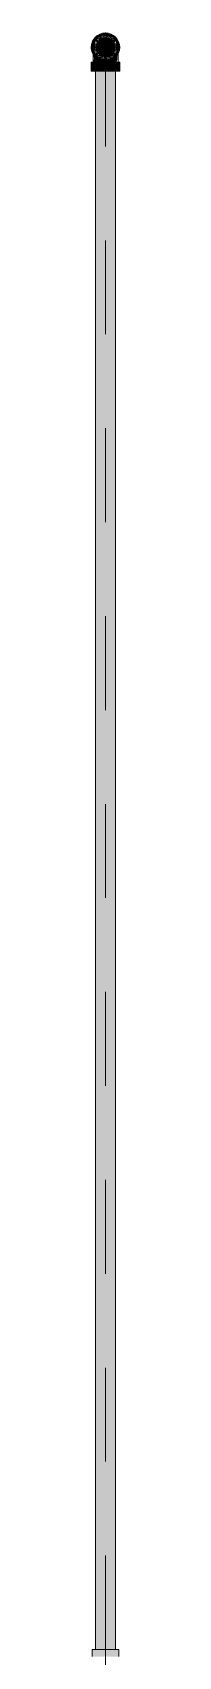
# Model space of a CAD drawing. Header units: millimetres. Extents: x -4000 to 187956, y -58990 to 162485.
# Drawn here: x 71725 to 71775, y 136731 to 139475 of the extents above; entities that cross this region are included whole.
import ezdxf

# ---------------------------------------------------------------- set-up
doc = ezdxf.new("R2010")
doc.units = ezdxf.units.MM
doc.linetypes.add('Dash 1_16_', pattern=[317.5, 158.75, -158.75])
for name, color, linetype, lineweight in [('F-SPRN', 3, 'Continuous', 9), ('P-PIPE', 3, 'Continuous', 9), ('P-PIPE-CNTR', 3, 'Continuous', 9)]:
    doc.layers.add(name, color=color, linetype=linetype, lineweight=lineweight)

# ---------------------------------------------------------------- blocks, each defined once
blk = doc.blocks.new('Sprinkler_Up - DN20-V94-FFS - TANG 1')
at = {"layer": 'F-SPRN', "transparency": 33554534}
for points in [[(-22.2, 0), (-3.9, 0.7), (-1.7, 2.9), (-1.2, 3.5), (-0.6, 4), (0.6, 4), (1.2, 3.5), (1.7, 2.9), (4.6, 0), (22.2, 0), (18, 13.1), (6.9, 21.2), (-6.9, 21.2), (-18, 13.1), (-20.5, 5.2)], [(0, -21.2), (6.9, -21.2), (18, -13.1), (22.2, 0), (3.9, -0.7), (1.7, -2.9), (1.2, -3.5), (0.6, -4), (-0.6, -4), (-1.2, -3.5), (-1.7, -2.9), (-4.6, 0), (-22.2, 0), (-18, -13.1), (-6.9, -21.2)], [(0, -16.7), (4.3, -16.1), (11.8, -11.8), (16.1, -4.3), (15, 6.3), (11.8, 11.8), (8.3, 14.4), (0, 16.7), (-4.3, 16.1), (-11.8, 11.8), (-16.1, 4.3), (-16.1, -4.3), (-11.8, -11.8), (-8.3, -14.4)], [(0, -15.6), (7.8, -13.5), (13.5, -7.8), (15.1, -4), (14.1, 6.3), (13.5, 7.8), (7.8, 13.5), (0, 15.6), (-7.8, 13.5), (-11, 11), (-15.1, 4), (-15.1, -4), (-11, -11), (-7.8, -13.5)], [(-10.9, -5.5), (-10.9, 5.4), (-14.5, 5.4), (-14.5, -5.5)], [(-7.7, -5.5), (-7.7, 5.4), (-10.9, 5.4), (-10.9, -5.5)], [(0, -5.5), (0, 5.4), (-7.7, 5.4), (-7.7, -5.5)], [(0, 0), (5.7, 0), (2.9, 4.9), (-2.9, 4.9), (-5.7, 0)], [(2.9, -4.9), (5.7, 0), (-5.7, 0), (-2.9, -4.9)], [(-4.6, 0), (4.6, 0), (0, 4.6)], [(0, -4.6), (4.6, 0), (-4.6, 0)], [(0, -2.6), (1.3, 0), (-1.8, 0)], [(-1.3, 0), (1.8, 0), (0, 2.6)], [(7.7, -5.5), (7.7, 5.4), (0, 5.4), (0, -5.5)], [(10.9, -5.5), (10.9, 5.4), (7.7, 5.4), (7.7, -5.5)], [(14.5, -5.5), (14.5, 5.4), (10.9, 5.4), (10.9, -5.5)]]:
    blk.add_hatch(color=1, dxfattribs=at).paths.add_polyline_path(points)
at = {"layer": 'F-SPRN', "color": 1}
for p, q in [((-11.5, 5.4), (-14.5, 5.4)), ((-14.5, 5.4), (-11.3, 5.4)), ((-14.5, 5.4), (-14.5, 3.7)), ((-14.5, 3.3), (-14.5, 0)), ((-11.5, 5.4), (-11.5, 4)), ((-10.9, 1.9), (-10.9, 3.6)), ((-10.8, 5.4), (-8, 5.4)), ((-8.1, 5.4), (-10.8, 5.4)), ((-8.1, 5.4), (-8.1, 2.8)), ((-8.1, 2.5), (-8.1, 0.7)), ((-7.7, 4.8), (-7.7, 2.7)), ((-7.7, 4.8), (-7.7, 2.7)), ((-7.7, 2.1), (-7.7, 0.5)), ((-7.7, 2.1), (-7.7, 0.5)), ((-6.7, 5.4), (-4.7, 5.4)), ((-5.8, 3.8), (-5.8, 2.2)), ((-2.1, 0), (-2.1, 0)), ((-2.1, 0), (-2.1, -0.1)), ((-0.5, 2), (-0.6, 2)), ((-0.6, 2), (-0.6, 2)), ((0, 2.1), (-0.1, 2.1)), ((2.1, 0), (2.1, 0.1)), ((2.1, 0), (2.1, 0)), ((4.7, 5.4), (6.5, 5.4)), ((7.7, 5.4), (10.8, 5.4)), ((7.7, 5.2), (7.7, 2.7)), ((7.7, 5.2), (7.7, 2.7)), ((7.7, 2.3), (7.7, 0.5)), ((7.7, 2.3), (7.7, 0.5)), ((10.8, 5.4), (8.1, 5.4)), ((8.1, 5.4), (8.1, 2.8)), ((8.1, 2.5), (8.1, 0.4)), ((10.9, 5.4), (14.5, 5.4)), ((10.9, 3.6), (10.9, 0.2)), ((14.5, 5.4), (11.5, 5.4)), ((11.5, 5.4), (11.5, 4)), ((11.5, 3), (11.5, 0.2)), ((14.5, 5.4), (14.5, -5.5)), ((-14.5, -1.3), (-14.5, -3.7)), ((-11.1, -5.5), (-14.5, -5.5)), ((-14.5, -5.5), (-11.5, -5.5)), ((-10.9, -2.6), (-10.9, -1.3)), ((-10.8, -5.5), (-8.1, -5.5)), ((-7.8, -5.5), (-10.8, -5.5)), ((-8.1, -4.2), (-8.1, -5.5)), ((-7.7, -2.7), (-7.7, -4)), ((-7.7, -2.7), (-7.7, -4)), ((-7, -5.5), (-5.8, -5.5)), ((-4.8, -5.5), (-7, -5.5)), ((-5.8, -2.3), (-5.8, -3.8)), ((0, -2.1), (0.1, -2.1)), ((7, -5.5), (4.8, -5.5)), ((5.8, -2.2), (5.8, -3.8)), ((5.8, -5.5), (7, -5.5)), ((7.7, -0.5), (7.7, -2.3)), ((7.7, -0.5), (7.7, -2.3)), ((7.7, -2.7), (7.7, -5.4)), ((7.7, -2.7), (7.7, -5.4)), ((10.8, -5.5), (7.7, -5.5)), ((8.1, -0.4), (8.1, -2.5)), ((8.1, -2.8), (8.1, -5.5)), ((8.1, -5.5), (10.8, -5.5)), ((10.9, -0.2), (10.9, -3.6)), ((14.5, -5.5), (10.9, -5.5)), ((11.5, -0.2), (11.5, -3)), ((11.5, -4), (11.5, -5.5)), ((11.5, -5.5), (14.5, -5.5))]:
    blk.add_line(p, q, dxfattribs=at)
at = {"layer": 'F-SPRN', "color": 1, "flags": 128}
for points in [[(-0.6, 2), (-0.7, 2), (-0.8, 1.9), (-0.9, 1.9), (-0.9, 1.9), (-1, 1.8), (-1.1, 1.8), (-1.2, 1.7), (-1.2, 1.7), (-1.3, 1.6), (-1.4, 1.6), (-1.4, 1.5), (-1.5, 1.5), (-1.5, 1.4), (-1.6, 1.3), (-1.6, 1.3), (-1.7, 1.2), (-1.7, 1.1), (-1.8, 1.1), (-1.8, 1), (-1.9, 0.9), (-1.9, 0.8), (-1.9, 0.8), (-2, 0.7), (-2, 0.6), (-2, 0.5), (-2, 0.5), (-2, 0.4), (-2.1, 0.3), (-2.1, 0.2), (-2.1, 0.1), (-2.1, 0)], [(-0.1, 2.1), (-0.1, 2.1), (-0.2, 2.1), (-0.3, 2.1), (-0.4, 2), (-0.5, 2)], [(2.1, 0.1), (2.1, 0.2), (2.1, 0.2), (2.1, 0.3), (2, 0.4), (2, 0.5), (2, 0.6), (2, 0.7), (1.9, 0.7), (1.9, 0.8), (1.9, 0.9), (1.8, 1), (1.8, 1), (1.8, 1.1), (1.7, 1.2), (1.7, 1.2), (1.6, 1.3), (1.6, 1.4), (1.5, 1.4), (1.4, 1.5), (1.4, 1.5), (1.3, 1.6), (1.3, 1.7), (1.2, 1.7), (1.1, 1.7), (1.1, 1.8), (1, 1.8), (0.9, 1.9), (0.8, 1.9), (0.8, 1.9), (0.7, 2), (0.6, 2), (0.5, 2), (0.4, 2), (0.4, 2), (0.3, 2.1), (0.2, 2.1), (0.1, 2.1), (0, 2.1)], [(-2.1, -0.1), (-2.1, -0.2), (-2.1, -0.2), (-2.1, -0.3)], [(-2.1, -0.3), (-2, -0.4), (-2, -0.5), (-2, -0.6), (-2, -0.7), (-1.9, -0.7), (-1.9, -0.8), (-1.9, -0.9), (-1.8, -1), (-1.8, -1), (-1.8, -1.1), (-1.7, -1.2), (-1.7, -1.2), (-1.6, -1.3), (-1.6, -1.4), (-1.5, -1.4), (-1.4, -1.5), (-1.4, -1.5), (-1.3, -1.6), (-1.3, -1.7), (-1.2, -1.7), (-1.1, -1.7), (-1.1, -1.8), (-1, -1.8), (-0.9, -1.9), (-0.8, -1.9), (-0.8, -1.9), (-0.7, -2), (-0.6, -2), (-0.5, -2), (-0.4, -2), (-0.4, -2), (-0.3, -2.1), (-0.2, -2.1), (-0.1, -2.1), (0, -2.1)], [(0.1, -2.1), (0.1, -2.1), (0.2, -2.1), (0.3, -2.1), (0.4, -2), (0.5, -2), (0.6, -2), (0.6, -2), (0.7, -2), (0.8, -1.9), (0.9, -1.9), (0.9, -1.9), (1, -1.8), (1.1, -1.8), (1.2, -1.7), (1.2, -1.7), (1.3, -1.6), (1.4, -1.6), (1.4, -1.5), (1.5, -1.5), (1.5, -1.4), (1.6, -1.3), (1.6, -1.3), (1.7, -1.2), (1.7, -1.1), (1.8, -1.1), (1.8, -1), (1.9, -0.9), (1.9, -0.8), (1.9, -0.8), (2, -0.7), (2, -0.6), (2, -0.5), (2, -0.5), (2, -0.4), (2.1, -0.3), (2.1, -0.2), (2.1, -0.1), (2.1, 0)]]:
    blk.add_lwpolyline(points, dxfattribs=at)
at = {"layer": 'F-SPRN', "color": 1}
for radius, start, end in [(22.2, 360, 180), (21.9, 165.6773, 179.2615), (21.9, 144.7698, 162.401), (21.9, 126.6942, 143.2701), (16.7, 167.6802, 180), (16.7, 167.6802, 180), (16.7, 157.6142, 164.9693), (16.7, 157.6142, 164.9693), (15.6, 166.4265, 180), (15.6, 166.4265, 180), (15.6, 156.3845, 165), (15.6, 156.3845, 165), (16.7, 136.7213, 149.931), (16.7, 136.7213, 149.931), (15.6, 150.9409, 156.0102), (15.6, 150.9409, 156.0102), (15.6, 138.4214, 150), (15.6, 138.4214, 150), (21.9, 108.2621, 125.7507), (16.7, 121.4181, 130.5751), (16.7, 121.4181, 130.5751), (15.6, 120.5262, 133.2078), (15.6, 120.5262, 133.2078), (16.7, 106.5995, 120), (16.7, 106.5995, 120), (15.6, 114.4363, 119.9813), (15.6, 114.4363, 119.9813), (21.9, 99.348, 107.901), (4.63, 155.7832, 180), (4.63, 155.7832, 180), (16.7, 96.4143, 105), (16.7, 96.4143, 105), (4.63, 109.0192, 138.2703), (4.63, 109.0192, 138.2703), (21.9, 90.145, 98.8503), (15.6, 95.5762, 100.6843), (15.6, 95.5762, 100.6843), (2.56, 109.0192, 168.8278), (2.56, 109.0192, 168.8278), (2.04, 109.0192, 180), (16.7, 83.0684, 90), (16.7, 83.0684, 90), (4.63, 17.9592, 90), (4.63, 17.9592, 90), (3.81, 57.0577, 90), (2.56, 14.5599, 90), (2.56, 14.5599, 90), (2.04, 10.4703, 90), (21.9, 72.5583, 89.4624), (15.6, 75.573, 80.5892), (15.6, 75.573, 80.5892), (3.81, 16.1605, 43.8358), (15.6, 67.5614, 74.5481), (15.6, 67.5614, 74.5481), (16.7, 60, 75), (16.7, 60, 75), (15.6, 60.0187, 65.5637), (15.6, 60.0187, 65.5637), (21.9, 54.2493, 71.7379), (15.6, 46.7922, 60), (15.6, 46.7922, 60), (16.7, 49.4249, 58.5819), (16.7, 49.4249, 58.5819), (15.6, 30, 41.5786), (15.6, 30, 41.5786), (16.7, 30, 43.2787), (16.7, 30, 43.2787), (21.9, 36.7299, 53.3058), (15.6, 23.9898, 29.5646), (15.6, 23.9898, 29.5646), (15.6, 15, 23.6155), (15.6, 15, 23.6155), (15.6, 360, 13.6618), (15.6, 0, 13.6618), (16.7, 15, 22.3858), (16.7, 15, 22.3858), (16.7, 360, 12.3198), (16.7, 0, 12.3198), (21.9, 17.599, 35.2302), (21.9, 0.7385, 14.3227), (22.2, 180, 360), (21.9, 180.7385, 194.3227), (21.9, 195.1849, 215.2302), (21.9, 216.7299, 233.3058), (16.7, 180, 192.3198), (16.7, 180, 192.3198), (16.7, 195.0307, 204.6121), (16.7, 195.0307, 204.6121), (15.6, 181.9082, 193.6618), (15.6, 181.9082, 193.6618), (15.6, 197.3339, 209.5646), (15.6, 197.3339, 209.5646), (16.7, 210.069, 223.2787), (16.7, 210.069, 223.2787), (15.6, 212.5472, 221.5786), (15.6, 212.5472, 221.5786), (21.9, 234.2493, 251.7379), (16.7, 229.4249, 238.5819), (16.7, 229.4249, 238.5819), (15.6, 233.795, 240), (15.6, 233.795, 240), (16.7, 240, 255), (16.7, 240, 255), (15.6, 240.0187, 254.5481), (15.6, 240.0187, 254.5481), (21.9, 252.5583, 269.4624), (4.63, 197.9592, 0), (4.63, 197.9592, 360), (15.6, 255, 267.64), (15.6, 255, 267.64), (3.81, 196.1605, 360), (2.56, 191.1677, 0), (2.56, 191.1677, 360), (2.04, 190.4703, 0), (16.7, 263.0684, 270), (16.7, 263.0684, 270), (21.9, 270.145, 278.8503), (15.6, 275.5762, 280.6843), (15.6, 275.5762, 280.6843), (16.7, 276.4143, 285), (16.7, 276.4143, 285), (21.9, 279.348, 287.901), (16.7, 286.5995, 300), (16.7, 286.5995, 300), (15.6, 294.4363, 299.9813), (15.6, 294.4363, 299.9813), (21.9, 288.2621, 305.7507), (15.6, 300, 313.2078), (15.6, 300, 313.2078), (16.7, 301.4181, 310.5751), (16.7, 301.4181, 310.5751), (15.6, 318.4214, 330), (15.6, 318.4214, 330), (16.7, 316.7213, 330), (16.7, 316.7213, 330), (21.9, 306.6942, 323.2701), (15.6, 330.4354, 345), (15.6, 330.4354, 336.3845), (15.6, 339.6139, 345), (15.6, 346.3382, 360), (15.6, 346.3382, 360), (16.7, 335.3879, 345), (16.7, 335.3879, 345), (16.7, 347.6802, 360), (16.7, 347.6802, 360), (21.9, 324.7698, 344.8151), (21.9, 345.6773, 359.2615)]:
    blk.add_arc((0, 0), radius, start, end, dxfattribs=at)
blk = doc.blocks.new('Steel_Elbow_Threaded_HoaPhat - Standard-V108-FFS - TANG 1')
at = {"layer": 'P-PIPE', "lineweight": 13, "transparency": 33554534}
for points in [[(71750, 139426), (71756.2, 139426.8), (71762.1, 139429.2), (71767.1, 139433), (71770.9, 139438), (71773.3, 139443.8), (71774.1, 139450.1), (71773.3, 139456.4), (71770.9, 139462.1), (71767.1, 139467.1), (71762.1, 139471), (71756.2, 139473.4), (71750, 139474.2), (71743.8, 139473.4), (71737.9, 139471), (71733, 139467.1), (71729.1, 139462.1), (71726.7, 139456.3), (71725.9, 139450.1), (71726.7, 139443.8), (71729.1, 139438), (71733, 139433), (71737.9, 139429.2), (71743.8, 139426.8)], [(71733, 139409.5), (71750, 139409.5), (71750, 139424.7), (71725.9, 139424.7), (71726.7, 139409.5), (71729.1, 139409.5)], [(71774.1, 139409.5), (71773.3, 139424.7), (71750, 139424.7), (71750, 139409.5), (71773.3, 139409.5)]]:
    blk.add_hatch(color=1, dxfattribs=at).paths.add_polyline_path(points)
h = blk.add_hatch(color=1, dxfattribs=at)
h.paths.add_polyline_path([(71733.1, 139434.9), (71730.5, 139439.5), (71731.4, 139435.6)])
h.paths.add_polyline_path([(71730.4, 139424.7), (71750, 139424.7), (71750, 139428.9), (71742.8, 139430.2), (71744.1, 139428.3), (71736.6, 139433), (71732.6, 139437.1), (71733.8, 139431.9), (71731.4, 139435.6), (71729.1, 139441.6), (71729.4, 139433), (71730.5, 139433.3), (71730.6, 139429.2), (71729.3, 139428.9)])
h = blk.add_hatch(color=1, dxfattribs=at)
h.paths.add_polyline_path([(71757.2, 139430.2), (71759.7, 139430.2), (71755.9, 139428.3)])
h.paths.add_polyline_path([(71768.3, 139424.7), (71769.7, 139428.5), (71769.9, 139435.9), (71770.2, 139440), (71768.8, 139439.5), (71762.8, 139432.6), (71757.2, 139430.2), (71750, 139428.9), (71750, 139424.7), (71766, 139424.7)])
h.paths.add_polyline_path([(71765.7, 139433.4), (71766.1, 139435.6), (71768.2, 139436.4)])
at = {"layer": 'P-PIPE', "color": 20, "lineweight": 13}
for p, q in [((71734.7, 139464.7), (71735.3, 139465.3)), ((71736.5, 139466.4), (71737.2, 139466.9)), ((71737.2, 139466.9), (71737.9, 139467.4)), ((71739.3, 139468.3), (71740, 139468.7)), ((71741.6, 139469.5), (71742.3, 139469.8)), ((71742.3, 139469.8), (71743.1, 139470.1)), ((71749.8, 139471.2), (71750, 139471.2)), ((71752.5, 139471.1), (71753.4, 139471)), ((71761.2, 139468), (71761.9, 139467.5)), ((71764.6, 139465.4), (71765.2, 139464.8)), ((71728.9, 139450.1), (71728.9, 139450.1)), ((71728.9, 139445.5), (71728.9, 139446.1)), ((71728.9, 139444.9), (71728.9, 139445.5)), ((71728.9, 139442.9), (71728.9, 139443.6)), ((71728.9, 139442.2), (71728.9, 139442.9)), ((71728.9, 139439), (71728.9, 139439.8)), ((71728.9, 139438.2), (71728.9, 139439)), ((71729, 139452.6), (71729.1, 139453.5)), ((71729.5, 139455.1), (71729.7, 139455.9)), ((71733, 139462.7), (71733.6, 139463.4)), ((71766.3, 139463.6), (71766.8, 139462.9)), ((71766.8, 139462.9), (71767.3, 139462.2)), ((71767.3, 139462.2), (71767.8, 139461.5)), ((71767.8, 139461.5), (71768.2, 139460.8)), ((71768.2, 139460.8), (71768.7, 139460.1)), ((71768.7, 139460.1), (71769, 139459.3)), ((71769, 139459.3), (71769.4, 139458.5)), ((71770.3, 139456.2), (71770.5, 139455.3)), ((71770.8, 139453.7), (71771, 139452.8)), ((71771.1, 139451.2), (71771.2, 139450.3)), ((71771.2, 139450.3), (71771.2, 139450.1)), ((71771.2, 139450.1), (71771.2, 139450.1)), ((71771.2, 139445.1), (71771.2, 139444.4)), ((71771.2, 139444.4), (71771.2, 139443.8)), ((71771.2, 139443.8), (71771.2, 139443.1)), ((71771.2, 139439.2), (71771.2, 139438.4)), ((71725.9, 139424.7), (71725.9, 139409.5)), ((71730.3, 139424.7), (71725.9, 139424.7)), ((71750, 139424.7), (71725.9, 139424.7)), ((71728.9, 139424.7), (71742.8, 139424.7)), ((71730.1, 139424.7), (71731.7, 139424.7)), ((71733, 139424.7), (71730.3, 139424.7)), ((71731.7, 139424.7), (71732.8, 139424.7)), ((71733.8, 139424.7), (71736.4, 139424.7)), ((71742.7, 139424.7), (71734, 139424.7)), ((71736.4, 139424.7), (71742.8, 139424.7)), ((71743.7, 139424.7), (71750, 139424.7)), ((71743.7, 139424.7), (71750, 139424.7)), ((71750, 139424.7), (71743.8, 139424.7)), ((71756.2, 139424.7), (71750, 139424.7)), ((71774.1, 139424.7), (71750, 139424.7)), ((71750, 139424.7), (71756.3, 139424.7)), ((71750, 139424.7), (71756.3, 139424.7)), ((71757.2, 139424.7), (71763.6, 139424.7)), ((71757.2, 139424.7), (71771.2, 139424.7)), ((71766, 139424.7), (71757.3, 139424.7)), ((71763.6, 139424.7), (71766.2, 139424.7)), ((71768.5, 139424.7), (71767.1, 139424.7)), ((71767.2, 139424.7), (71768.3, 139424.7)), ((71774.1, 139424.7), (71768.5, 139424.7)), ((71774.1, 139409.5), (71774.1, 139424.7)), ((71725.9, 139409.5), (71733, 139409.5)), ((71725.9, 139409.5), (71750, 139409.5)), ((71733.8, 139409.5), (71737.9, 139409.5)), ((71738.2, 139409.5), (71750, 139409.5)), ((71750, 139409.5), (71761.8, 139409.5)), ((71750, 139409.5), (71774.1, 139409.5)), ((71762.1, 139409.5), (71766.2, 139409.5)), ((71767.1, 139409.5), (71774.1, 139409.5))]:
    blk.add_line(p, q, dxfattribs=at)
at = {"layer": 'P-PIPE', "color": 20, "lineweight": 13, "flags": 128}
for points in [[(71735.3, 139465.3), (71735.9, 139465.8), (71736.5, 139466.4)], [(71737.9, 139467.4), (71738.6, 139467.9), (71739.3, 139468.3)], [(71740, 139468.7), (71740.8, 139469.1), (71741.6, 139469.5)], [(71743.1, 139470.1), (71743.9, 139470.3), (71744.8, 139470.6)], [(71744.8, 139470.6), (71745.6, 139470.8), (71746.4, 139470.9)], [(71746.4, 139470.9), (71747.2, 139471.1), (71748.1, 139471.1)], [(71748.1, 139471.1), (71748.9, 139471.2), (71749.8, 139471.2)], [(71750, 139471.2), (71750.8, 139471.2), (71751.7, 139471.2), (71752.5, 139471.1)], [(71753.4, 139471), (71754.2, 139470.8), (71755, 139470.6)], [(71755, 139470.6), (71755.8, 139470.4), (71756.7, 139470.2)], [(71756.7, 139470.2), (71757.5, 139469.9), (71758.2, 139469.6), (71759, 139469.2), (71759.8, 139468.8)], [(71759.8, 139468.8), (71760.5, 139468.4), (71761.2, 139468)], [(71761.9, 139467.5), (71762.6, 139467.1), (71763.3, 139466.5)], [(71763.3, 139466.5), (71763.9, 139466), (71764.6, 139465.4)], [(71765.2, 139464.8), (71765.8, 139464.2), (71766.3, 139463.6)], [(71728.9, 139450.1), (71728.9, 139450.9), (71728.9, 139451.8), (71729, 139452.6)], [(71728.9, 139449.7), (71728.9, 139449.9), (71728.9, 139450), (71728.9, 139450.1)], [(71728.9, 139449.3), (71728.9, 139449.5), (71728.9, 139449.7)], [(71728.9, 139448.4), (71728.9, 139448.7), (71728.9, 139449), (71728.9, 139449.3)], [(71728.9, 139447.5), (71728.9, 139448), (71728.9, 139448.4)], [(71728.9, 139446.1), (71728.9, 139446.6), (71728.9, 139447.1), (71728.9, 139447.5)], [(71728.9, 139443.6), (71728.9, 139444.3), (71728.9, 139444.9)], [(71728.9, 139439.8), (71728.9, 139440.6), (71728.9, 139441.4), (71728.9, 139442.2)], [(71728.9, 139424.7), (71728.9, 139425.7), (71728.9, 139426.7), (71728.9, 139427.7), (71728.9, 139428.7), (71728.9, 139429.7), (71728.9, 139430.7), (71728.9, 139431.7), (71728.9, 139432.7), (71728.9, 139433.6), (71728.9, 139434.6), (71728.9, 139435.5), (71728.9, 139436.4), (71728.9, 139437.3), (71728.9, 139438.2)], [(71729.1, 139453.5), (71729.3, 139454.3), (71729.5, 139455.1)], [(71729.7, 139455.9), (71729.9, 139456.7), (71730.2, 139457.5), (71730.5, 139458.3), (71730.9, 139459.1), (71731.2, 139459.9)], [(71731.2, 139459.9), (71731.6, 139460.6), (71732.1, 139461.3)], [(71732.1, 139461.3), (71732.5, 139462), (71733, 139462.7)], [(71733.6, 139463.4), (71734.1, 139464), (71734.7, 139464.7)], [(71769.4, 139458.5), (71769.7, 139457.8), (71770, 139457), (71770.3, 139456.2)], [(71770.5, 139455.3), (71770.7, 139454.5), (71770.8, 139453.7)], [(71771, 139452.8), (71771.1, 139452), (71771.1, 139451.2)], [(71771.2, 139450.1), (71771.2, 139450), (71771.2, 139449.9), (71771.2, 139449.8), (71771.2, 139449.6)], [(71771.2, 139449.6), (71771.2, 139449.4), (71771.2, 139449.1)], [(71771.2, 139449.1), (71771.2, 139448.8), (71771.2, 139448.5), (71771.2, 139448.1)], [(71771.2, 139448.1), (71771.2, 139447.7), (71771.2, 139447.2)], [(71771.2, 139447.2), (71771.2, 139446.7), (71771.2, 139446.2)], [(71771.2, 139446.2), (71771.2, 139445.6), (71771.2, 139445.1)], [(71771.2, 139443.1), (71771.2, 139442.4), (71771.2, 139441.6), (71771.2, 139440.9), (71771.2, 139440.1), (71771.2, 139439.2)], [(71771.2, 139438.4), (71771.2, 139437.5), (71771.2, 139436.6), (71771.2, 139435.7), (71771.2, 139434.8), (71771.2, 139433.9), (71771.2, 139432.9), (71771.2, 139432), (71771.2, 139431), (71771.2, 139430), (71771.2, 139429), (71771.2, 139428), (71771.2, 139427), (71771.2, 139426), (71771.2, 139424.9), (71771.2, 139424.7)]]:
    blk.add_lwpolyline(points, dxfattribs=at)
at = {"layer": 'P-PIPE', "color": 20, "lineweight": 13}
for radius, start, end in [(24.1, 90, 270), (24.1, 90, 164.8633), (21.1, 130, 141.5729), (21.1, 112.9314, 123.6981), (21.1, 99.9303, 104.963), (21.1, 91.1041, 98.9613), (24.1, 270, 90), (24.1, 270, 90), (21.1, 75.037, 90), (21.1, 54.2198, 67.6765), (21.1, 38.4271, 50), (24.1, 165, 270), (24.1, 164.8633, 165), (21.1, 172.2328, 178.0289), (21.1, 181.9562, 187.2796), (21.1, 165.7343, 170), (21.1, 195.0335, 203.6422), (21.1, 154.6252, 162.3991), (21.1, 205.3678, 209.9924), (21.1, 150.0026, 154.1966), (21.1, 213.7408, 218.4146), (21.1, 321.5854, 326.2592), (21.1, 25.3748, 29.9974), (21.1, 330.0076, 334.6322), (21.1, 17.6009, 24.7351), (21.1, 336.3578, 344.9665), (21.1, 10, 14.2657), (21.1, 345.7465, 350), (21.1, 1.9711, 7.7672), (21.1, 352.7204, 358.0438), (21.1, 218.9512, 230), (21.1, 234.1976, 239.9895), (21.1, 240.7988, 247.0623), (21.1, 255.0343, 270), (21.1, 270, 275.2662), (21.1, 279.9464, 284.9657), (21.1, 292.3295, 305.8024), (21.1, 310, 321.0488)]:
    blk.add_arc((71750, 139450.1), radius, start, end, dxfattribs=at)
blk = doc.blocks.new('Steel_Transition_Threaded_HoaPhat - Standard-V109-FFS - TANG 1')
at = {"layer": 'P-PIPE', "lineweight": 13, "transparency": 33554534}
h = blk.add_hatch(color=1, dxfattribs=at)
h.paths.add_polyline_path([(71750, 139427.6), (71755.8, 139428.4), (71761.3, 139430.6), (71765.9, 139434.2), (71769.5, 139438.8), (71771.7, 139444.3), (71772.5, 139450.1), (71771.5, 139456.4), (71769.5, 139461.3), (71765.9, 139466), (71761.3, 139469.6), (71755.8, 139471.8), (71750, 139472.6), (71744.2, 139471.8), (71738.8, 139469.6), (71734.1, 139466), (71730.5, 139461.3), (71728.3, 139455.9), (71727.5, 139450.1), (71728.3, 139444.3), (71730.5, 139438.8), (71734.1, 139434.2), (71738.8, 139430.6), (71744.2, 139428.4)])
h.paths.add_polyline_path([(71750, 139430), (71744.8, 139430.7), (71740, 139432.7), (71735.8, 139435.9), (71732.6, 139440), (71730.6, 139444.9), (71729.9, 139450.1), (71731, 139456.4), (71732.6, 139460.1), (71735.8, 139464.3), (71740, 139467.5), (71744.8, 139469.5), (71750, 139470.2), (71755.2, 139469.5), (71760.1, 139467.5), (71764.2, 139464.3), (71769, 139456.4), (71769.4, 139455.3), (71770.1, 139450.1), (71769.4, 139444.9), (71767.4, 139440), (71764.2, 139435.9), (71760.1, 139432.7), (71755.2, 139430.7)])
for points in [[(71750, 139430), (71750, 139433.7), (71741.8, 139435.9), (71735.8, 139441.9), (71733.6, 139450.1), (71735.8, 139458.3), (71741.8, 139464.3), (71750, 139466.5), (71750, 139470.2), (71744.8, 139469.5), (71740, 139467.5), (71735.8, 139464.3), (71731, 139456.4), (71730.6, 139455.3), (71729.9, 139450.1), (71730.6, 139444.9), (71732.6, 139440), (71735.8, 139435.9), (71740, 139432.7), (71744.8, 139430.7)], [(71750, 139431.6), (71754.8, 139432.2), (71759.3, 139434.1), (71763.1, 139437), (71766, 139440.8), (71767.9, 139445.3), (71768.5, 139450.1), (71767.2, 139456.4), (71766, 139459.3), (71763.1, 139463.2), (71759.3, 139466.1), (71754.8, 139468), (71750, 139468.6), (71745.2, 139468), (71740.8, 139466.1), (71736.9, 139463.2), (71732.8, 139456.4), (71732.1, 139454.9), (71731.5, 139450.1), (71732.1, 139445.3), (71734, 139440.8), (71736.9, 139437), (71740.8, 139434.1), (71745.2, 139432.2)], [(71750, 139430), (71755.2, 139430.7), (71760.1, 139432.7), (71764.2, 139435.9), (71767.4, 139440), (71769.4, 139444.9), (71770.1, 139450.1), (71769, 139456.4), (71767.4, 139460.1), (71764.2, 139464.3), (71760.1, 139467.5), (71755.2, 139469.5), (71750, 139470.2), (71750, 139466.5), (71758.2, 139464.3), (71764.2, 139458.3), (71766.4, 139450.1), (71764.2, 139441.9), (71758.2, 139435.9), (71750, 139433.7)]]:
    blk.add_hatch(color=1, dxfattribs=at).paths.add_polyline_path(points)
at = {"layer": 'P-PIPE', "color": 20, "lineweight": 13}
for radius, start, end in [(22.5, 90, 255), (22.5, 90, 270), (20.1, 128.8856, 148.1553), (18.5, 123.4976, 133.2041), (18.5, 123.4976, 133.2041), (20.1, 109.6859, 125.0043), (18.5, 106.819, 120), (18.5, 106.819, 120), (16.4, 115.1607, 120), (16.4, 107.4657, 111.9681), (20.1, 100.9975, 105), (18.5, 91.4353, 103.2046), (18.5, 91.4353, 103.2046), (16.4, 96.2132, 104.6042), (20.1, 90.5246, 98.5089), (22.5, 270, 90), (22.5, 270, 90), (18.5, 78.0986, 90), (18.5, 78.0986, 90), (20.1, 75.0607, 87.9279), (18.5, 60, 75), (18.5, 60, 75), (16.4, 66.9681, 72.9388), (20.1, 54.9957, 75), (18.5, 46.7959, 56.5024), (18.5, 46.7959, 56.5024), (20.1, 31.8447, 51.1144), (20.1, 166.0499, 193.9501), (20.1, 161.6229, 165), (20.1, 197.2551, 210), (20.1, 150, 161.6229), (18.5, 166.5939, 193.4061), (18.5, 166.5939, 193.4061), (18.5, 159.9387, 165), (18.5, 159.9387, 165), (18.5, 195, 202.3768), (18.5, 195, 202.3768), (20.1, 211.8447, 231.1144), (16.4, 168.5467, 178.9063), (16.4, 184.8393, 191.4533), (18.5, 136.4297, 150), (18.5, 136.4297, 150), (18.5, 210, 223.5703), (18.5, 210, 223.5703), (16.4, 158.0319, 163.506), (16.4, 143.5463, 150), (16.4, 210.6635, 216.4537), (16.4, 230.4733, 236.6389), (16.4, 121.0738, 128.0319), (16.4, 50.4733, 56.6389), (20.1, 308.8856, 328.1553), (16.4, 30, 38.0319), (18.5, 30, 43.5703), (18.5, 30, 43.5703), (18.5, 316.4297, 330), (18.5, 316.4297, 330), (16.4, 338.0319, 342.8691), (16.4, 353.5463, 8.0319), (18.5, 337.6232, 345), (18.5, 337.6232, 345), (20.1, 18.3771, 30), (18.5, 15, 20.0613), (18.5, 15, 20.0613), (20.1, 330, 342.7449), (18.5, 346.5939, 13.4061), (18.5, 346.5939, 13.4061), (20.1, 15, 18.3771), (20.1, 346.0499, 13.9501), (18.5, 226.7959, 236.5024), (18.5, 226.7959, 236.5024), (20.1, 234.9957, 255), (18.5, 240, 255), (18.5, 240, 255), (16.4, 240, 246.5955), (22.5, 255, 270), (16.4, 250.3629, 255), (20.1, 255.0607, 267.9279), (18.5, 258.0986, 270), (18.5, 258.0986, 270), (16.4, 264.1652, 268.506), (20.1, 270.5246, 278.5089), (18.5, 271.4353, 283.2046), (18.5, 271.4353, 283.2046), (16.4, 276.2132, 283.9063), (20.1, 280.9975, 285), (16.4, 287.4657, 291.9681), (18.5, 286.819, 300), (18.5, 286.819, 300), (16.4, 293.4045, 300), (20.1, 289.6859, 305.0043), (18.5, 303.4976, 313.2041), (18.5, 303.4976, 313.2041)]:
    blk.add_arc((71750, 139450.1), radius, start, end, dxfattribs=at)

msp = doc.modelspace()

# ---------------------------------------------------------------- hatches: boundary and pattern name
at = {"layer": 'P-PIPE', "transparency": 33554534}
for points in [[(71741.7, 139435.6), (71742.8, 139437.6), (71741.7, 139441.7), (71742.8, 139445.9), (71745.8, 139449), (71757.2, 139454.3), (71758.4, 139458.4), (71757.2, 139462.6), (71755.9, 139464.3), (71750, 139466.8), (71741.7, 139464.6), (71735.5, 139458.4), (71733.3, 139450.1), (71735.5, 139441.7), (71738.2, 139438.3)], [(71750, 139433.4), (71758.4, 139435.6), (71761.8, 139438.3), (71766.1, 139445.8), (71766.1, 139454.4), (71761.8, 139461.9), (71758.4, 139464.6), (71750, 139466.8), (71745.7, 139466.2), (71738.2, 139461.9), (71733.9, 139454.4), (71733.9, 139445.8), (71738.2, 139438.3), (71741.7, 139435.6)], [(71750, 136742.6), (71750, 139409.5), (71733.3, 139409.5), (71733.9, 136742.6), (71745.7, 136742.6)], [(71750, 136742.6), (71766.7, 136742.6), (71766.1, 139409.5), (71750, 139409.5), (71750, 136828.3)], [(71750, 136730.8), (71772.5, 136730.8), (71771.7, 136742.6), (71727.5, 136742.6), (71728.3, 136730.8), (71744.2, 136730.8)]]:
    msp.add_hatch(color=1, dxfattribs=at).paths.add_polyline_path(points)

# ---------------------------------------------------------------- linework, layer by layer
at = {"layer": 'P-PIPE', "color": 20, "lineweight": 13}
for p, q in [((71733.3, 139409.5), (71733.3, 136742.6)), ((71737.9, 139409.5), (71733.3, 139409.5)), ((71761.8, 139409.5), (71738.2, 139409.5)), ((71766.7, 139409.5), (71762.1, 139409.5)), ((71766.7, 136742.6), (71766.7, 139409.5)), ((71727.5, 136742.6), (71727.5, 136730.8)), ((71733.2, 136742.6), (71727.5, 136742.6)), ((71772.5, 136742.6), (71727.5, 136742.6)), ((71733.3, 136742.6), (71733.9, 136742.6)), ((71734, 136742.6), (71738.2, 136742.6)), ((71738.1, 136742.6), (71734.1, 136742.6)), ((71738.7, 136742.6), (71761.3, 136742.6)), ((71761.3, 136742.6), (71738.8, 136742.6)), ((71761.8, 136742.6), (71766, 136742.6)), ((71765.9, 136742.6), (71761.9, 136742.6)), ((71766.1, 136742.6), (71766.7, 136742.6)), ((71772.5, 136742.6), (71766.8, 136742.6)), ((71772.5, 136730.8), (71772.5, 136742.6))]:
    msp.add_line(p, q, dxfattribs=at)
at = {"layer": 'P-PIPE', "color": 1}
for centre, radius, start, end in [((71750, 139458.4), 8.35, 69.0027, 79.2369), ((71750, 139450.1), 16.7, 170.1108, 177.203), ((71750, 139450.1), 16.7, 182.797, 189.8892), ((71750, 139450.1), 16.7, 190.2154, 195.2487), ((71750, 139450.1), 16.7, 157.579, 164.2722), ((71750, 139441.7), 8.35, 172.0327, 181.5407), ((71750, 139441.7), 8.35, 199.9004, 209.0413), ((71750, 139441.7), 8.35, 131.0366, 150), ((71750, 139441.7), 8.35, 115.6806, 125.5287), ((71750, 139441.7), 8.35, 100.6842, 114.0387), ((71750, 139441.7), 8.35, 90, 100.6842), ((71750, 139458.4), 8.35, 270, 280.6842), ((71750, 139458.4), 8.35, 316.3183, 330), ((71750, 139458.4), 8.35, 20.1285, 29.0413), ((71750, 139458.4), 8.35, 8.0385, 17.9918), ((71750, 139458.4), 8.35, 352.2824, 1.6717), ((71750, 139450.1), 16.7, 46.0317, 57.203), ((71750, 139450.1), 16.7, 308.1274, 313.9683), ((71750, 139450.1), 16.7, 39.3092, 45.2846), ((71750, 139450.1), 16.7, 314.7154, 320.6908), ((71750, 139450.1), 16.7, 32.3031, 39.2955), ((71750, 139450.1), 16.7, 26.1093, 31.0974), ((71750, 139450.1), 16.7, 328.9026, 336.686), ((71750, 139450.1), 16.7, 16.9375, 22.421), ((71750, 139450.1), 16.7, 337.2636, 343.0625), ((71750, 139450.1), 16.7, 4.3093, 9.8892), ((71750, 139450.1), 16.7, 231.8726, 237.203), ((71750, 139441.7), 8.35, 226.6998, 237.8461), ((71750, 139441.7), 8.35, 249.0027, 259.2369), ((71750, 139450.1), 16.7, 264.6626, 273.5288)]:
    msp.add_arc(centre, radius, start, end, dxfattribs=at)
at = {"layer": 'P-PIPE-CNTR', "color": 1, "linetype": 'Dash 1_16_'}
for p, q in [((71750, 139472.6), (71750, 139475.1)), ((71750, 139471.2), (71750, 139472.6)), ((71750, 139468.6), (71750, 139470.2)), ((71750, 139463.6), (71750, 139465.2)), ((71725, 139450.1), (71727.5, 139450.1)), ((71727.8, 139450.1), (71731.5, 139450.1)), ((71731.5, 139450.1), (71733.3, 139450.1)), ((71736.9, 139450.1), (71740.4, 139450.1)), ((71740.4, 139450.1), (71742.3, 139450.1)), ((71745.4, 139450.1), (71747.6, 139450.1)), ((71748.7, 139450.1), (71750, 139450.1)), ((71750, 139459.8), (71750, 139462.6)), ((71750, 139456.4), (71750, 139459.1)), ((71750, 139452.6), (71750, 139454.3)), ((71750, 139450.1), (71750, 139452.1)), ((71750, 139448), (71750, 139450.1)), ((71750, 139450.1), (71751.3, 139450.1)), ((71750, 139445.9), (71750, 139447.5)), ((71750, 139441.1), (71750, 139444.6)), ((71750, 139438.1), (71750, 139440.4)), ((71751.8, 139450.1), (71754.6, 139450.1)), ((71755.7, 139450.1), (71763.5, 139450.1)), ((71766.4, 139450.1), (71768.5, 139450.1)), ((71768.5, 139450.1), (71772.2, 139450.1)), ((71772.5, 139450.1), (71775, 139450.1)), ((71750, 139435), (71750, 139436.5)), ((71750, 139432.2), (71750, 139433.4)), ((71750, 139430), (71750, 139431.6)), ((71750, 139427.6), (71750, 139428.9)), ((71750, 139425.1), (71750, 139427.6)), ((71750, 136742.6), (71750, 139409.5)), ((71750, 136742.6), (71750, 139409.5))]:
    msp.add_line(p, q, dxfattribs=at)
at = {"layer": 'P-PIPE-CNTR', "color": 20, "lineweight": 13}
for p, q in [((71750, 139449.5), (71750, 139450.1)), ((71750, 139447.7), (71750, 139449.2)), ((71750, 139442.6), (71750, 139446)), ((71750, 139441.4), (71750, 139442.6)), ((71750, 139438.8), (71750, 139440.8)), ((71750, 139435.7), (71750, 139437.2)), ((71750, 139432.9), (71750, 139434.1)), ((71750, 139430.5), (71750, 139432.2)), ((71750, 139428), (71750, 139429.4)), ((71750, 139426.1), (71750, 139427.9)), ((71750, 139424.7), (71750, 139426.1)), ((71750, 139409.5), (71750, 139424.7)), ((71750, 136693.6), (71750, 136742.6))]:
    msp.add_line(p, q, dxfattribs=at)

# ---------------------------------------------------------------- block references
at = {"layer": 'F-SPRN', "color": 1}
msp.add_blockref('Sprinkler_Up - DN20-V94-FFS - TANG 1', (71750, 139450.1), dxfattribs=at)
at = {"layer": 'P-PIPE', "color": 20, "lineweight": 13}
for name in ['Steel_Elbow_Threaded_HoaPhat - Standard-V108-FFS - TANG 1', 'Steel_Transition_Threaded_HoaPhat - Standard-V109-FFS - TANG 1']:
    msp.add_blockref(name, (0, 0), dxfattribs=at)

doc.saveas('drawing.dxf')
